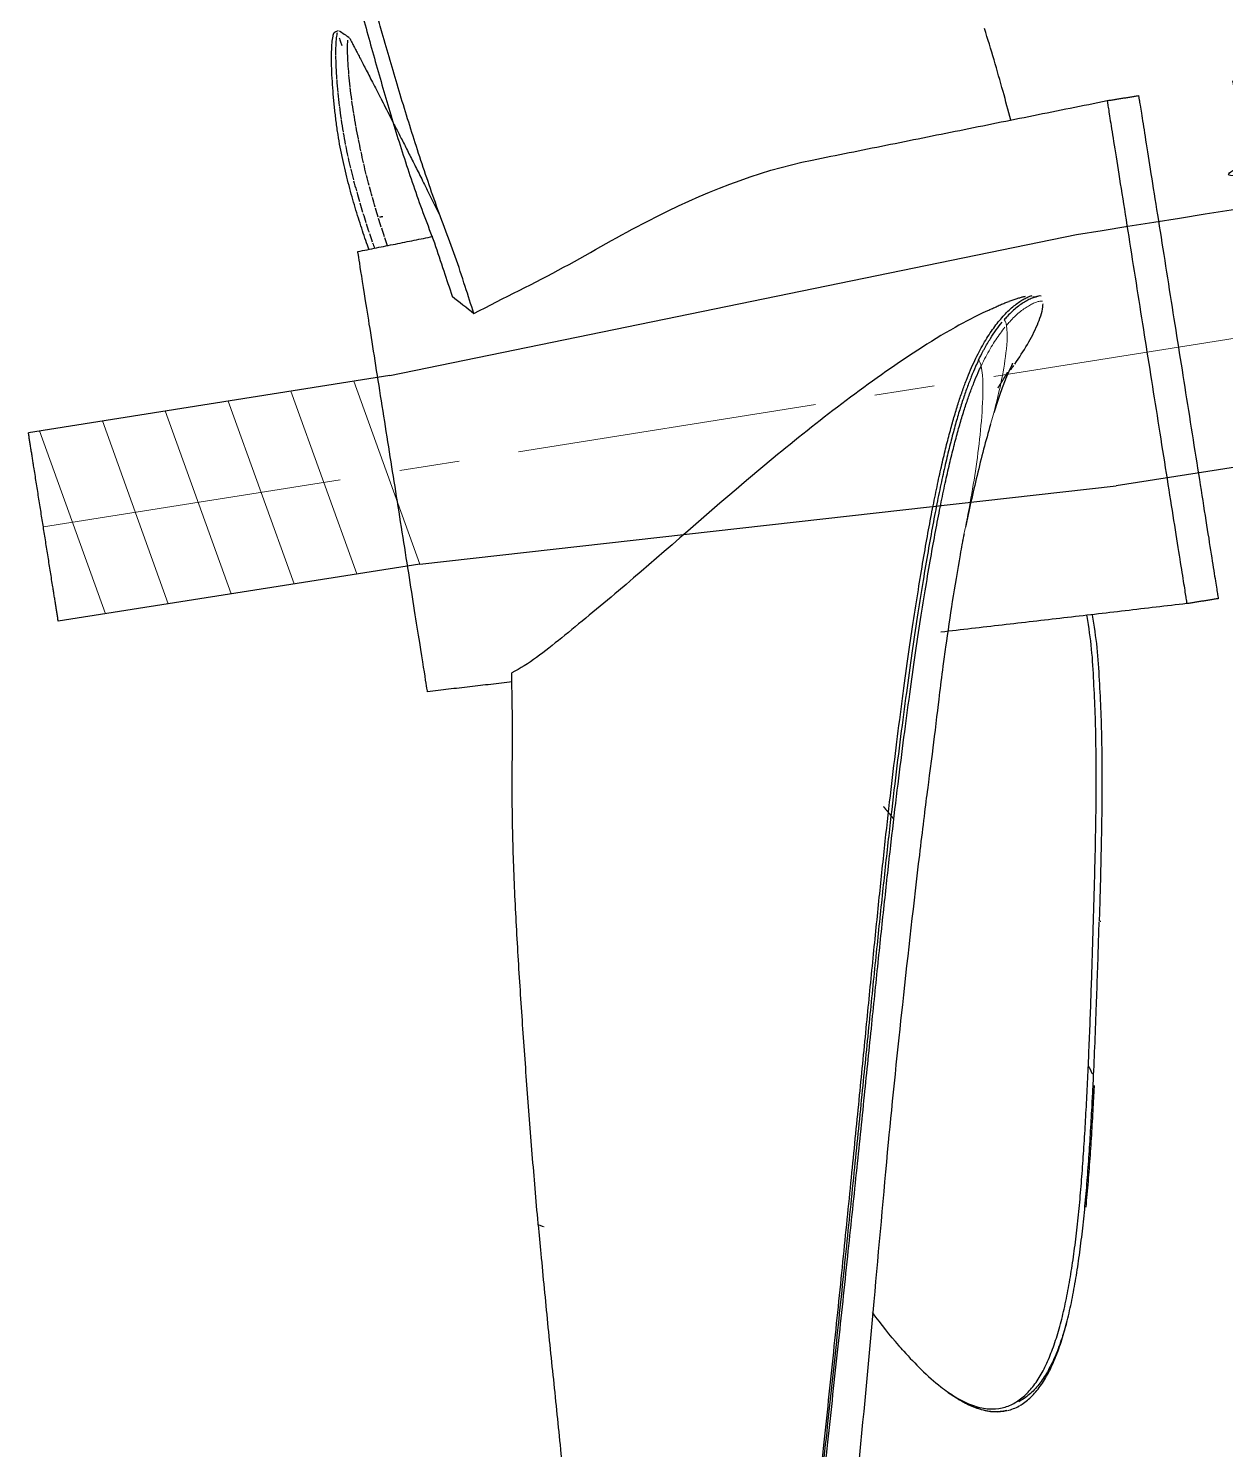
# Model space of a CAD drawing. Header units: inches. Extents: x 5516 to 5996, y -2506 to -2249.
# Drawn here: x 5587.72 to 5592.42, y -2488.8 to -2483.22 of the extents above; entities that cross this region are included whole.
import ezdxf

# ---------------------------------------------------------------- set-up
doc = ezdxf.new("R2010")
doc.units = ezdxf.units.IN
doc.header["$LTSCALE"] = 12
doc.header["$MEASUREMENT"] = 0
doc.linetypes.add('Center', pattern=[0.15748, 0.098425, -0.019685, 0.019685, -0.019685])
for name, color, linetype, lineweight, true_color in [('Make2D$Visible$centerlines', 251, 'Center', 13, 0x696969), ('Make2D$Visible$DARK GRAY LINES', 251, 'Continuous', 13, 0x696969), ('Make2D$Visible$Tangents', 251, 'Continuous', 13, 0x696969)]:
    doc.layers.add(name, color=color, linetype=linetype, lineweight=lineweight, true_color=true_color)
doc.layers.add('Make2D$Visible$Curves', color=18, linetype='Continuous', true_color=0x000000)

msp = doc.modelspace()

# ---------------------------------------------------------------- linework, layer by layer
at = {"layer": 'Make2D$Visible$centerlines'}
msp.add_line((5587.77498, -2485.17774), (5663.82698, -2473.13228), dxfattribs=at)
at = {"layer": 'Make2D$Visible$Curves'}
for p, q in [((5589.13612, -2484.58248), (5591.83271, -2484.02882)), ((5589.13612, -2484.58248), (5587.71632, -2484.80735)), ((5589.25345, -2485.32325), (5591.98914, -2485.01651)), ((5589.25345, -2485.32325), (5587.83364, -2485.54812))]:
    msp.add_line(p, q, dxfattribs=at)
msp.add_lwpolyline([(5646.78657, -2475.32499), (5660.29186, -2473.18596), (5660.21364, -2472.69212), (5663.1767, -2472.22281), (5663.02027, -2471.23512), (5663.51411, -2471.15691), (5664.13985, -2475.10766), (5663.64601, -2475.18588), (5663.48957, -2474.19819), (5660.52651, -2474.66749), (5660.44829, -2474.17365), (5591.98914, -2485.01651)], dxfattribs=at)
for points, degree in [([(5591.83271, -2484.02882), (5643.71314, -2475.81177)], 1), ([(5588.9207, -2483.23353), (5588.92527, -2483.23184), (5588.92984, -2483.23016), (5588.93441, -2483.22848)], 3), ([(5588.92548, -2483.2575), (5588.92454, -2483.26556), (5588.92382, -2483.27538), (5588.92337, -2483.28705)], 3), ([(5588.92934, -2483.23686), (5588.9279, -2483.24153), (5588.92661, -2483.2481), (5588.92557, -2483.25675)], 3), ([(5588.93742, -2483.22904), (5588.95023, -2483.23786), (5588.96305, -2483.24667), (5588.97586, -2483.25548)], 3), ([(5588.97011, -2483.28653), (5588.97035, -2483.27758), (5588.97086, -2483.27066), (5588.97151, -2483.26558)], 3), ([(5588.92333, -2483.28823), (5588.92293, -2483.29907), (5588.92278, -2483.31147), (5588.92292, -2483.32548)], 3), ([(5588.92294, -2483.32712), (5588.92309, -2483.34013), (5588.92349, -2483.35449), (5588.9242, -2483.37018)], 3), ([(5588.97023, -2483.31746), (5588.96992, -2483.30564), (5588.96989, -2483.29561), (5588.97009, -2483.28729)], 3), ([(5588.97198, -2483.35612), (5588.97113, -2483.3421), (5588.97057, -2483.32962), (5588.97026, -2483.31865)], 3), ([(5588.92429, -2483.37228), (5588.92497, -2483.38688), (5588.9259, -2483.40259), (5588.92713, -2483.41932)], 3), ([(5588.97535, -2483.40072), (5588.97397, -2483.38512), (5588.9729, -2483.37078), (5588.97208, -2483.35776)], 3), ([(5588.92732, -2483.42187), (5588.92848, -2483.43748), (5588.9299, -2483.45395), (5588.93158, -2483.4711)], 3), ([(5588.98027, -2483.44948), (5588.9784, -2483.43292), (5588.97683, -2483.41733), (5588.97553, -2483.40282)], 3), ([(5588.98661, -2483.50065), (5588.98433, -2483.48373), (5588.98231, -2483.46746), (5588.98055, -2483.45201)], 3), ([(5588.93187, -2483.47405), (5588.93347, -2483.49014), (5588.93529, -2483.5068), (5588.93734, -2483.52376)], 3), ([(5588.99418, -2483.55252), (5588.99157, -2483.53583), (5588.98917, -2483.51942), (5588.98701, -2483.50356)], 3), ([(5590.79534, -2483.7367), (5591.95376, -2483.50342)], 1), ([(5591.95376, -2483.50342), (5592.07722, -2483.48386)], 1), ([(5588.93774, -2483.527), (5588.93969, -2483.54298), (5588.94184, -2483.55921), (5588.94422, -2483.57563)], 3), ([(5589.00277, -2483.60348), (5588.99984, -2483.58739), (5588.99717, -2483.57144), (5588.99468, -2483.55572)], 3), ([(5588.94473, -2483.57909), (5588.94701, -2483.5946), (5588.94951, -2483.61028), (5588.95222, -2483.62611)], 3), ([(5589.01237, -2483.65291), (5589.00919, -2483.63743), (5589.00618, -2483.62209), (5589.00339, -2483.60688)], 3), ([(5588.95285, -2483.62978), (5588.95543, -2483.64476), (5588.95821, -2483.65989), (5588.9612, -2483.67514)], 3), ([(5589.02252, -2483.7009), (5589.01931, -2483.68594), (5589.01614, -2483.67115), (5589.01311, -2483.65649)], 3), ([(5588.96195, -2483.67899), (5588.96482, -2483.69346), (5588.96786, -2483.70803), (5588.97106, -2483.72272)], 3), ([(5588.97195, -2483.72675), (5588.97502, -2483.74073), (5588.97825, -2483.75481), (5588.98163, -2483.76897)], 3), ([(5589.03266, -2483.74771), (5589.02943, -2483.73326), (5589.02637, -2483.71889), (5589.02333, -2483.70468)], 3), ([(5588.98264, -2483.77316), (5588.98589, -2483.78668), (5588.98929, -2483.80028), (5588.99282, -2483.81393)], 3), ([(5589.04333, -2483.79311), (5589.03993, -2483.77923), (5589.03666, -2483.76541), (5589.03355, -2483.75167)], 3), ([(5588.99395, -2483.81827), (5588.99736, -2483.83135), (5589.00089, -2483.84448), (5589.00453, -2483.85764)], 3), ([(5589.0545, -2483.83717), (5589.051, -2483.8238), (5589.04761, -2483.81048), (5589.04434, -2483.79722)], 3), ([(5589.06607, -2483.87991), (5589.06246, -2483.86706), (5589.05898, -2483.85422), (5589.05561, -2483.84141)], 3), ([(5589.00577, -2483.86211), (5589.00929, -2483.87477), (5589.01291, -2483.88745), (5589.01663, -2483.90013)], 3), ([(5589.07809, -2483.92128), (5589.07441, -2483.90895), (5589.07079, -2483.89661), (5589.06729, -2483.88426)], 3), ([(5589.01798, -2483.9047), (5589.02159, -2483.91694), (5589.02529, -2483.92917), (5589.02905, -2483.94138)], 3), ([(5589.03049, -2483.94602), (5589.03416, -2483.95785), (5589.03789, -2483.96964), (5589.04167, -2483.98137)], 3), ([(5589.09031, -2483.96138), (5589.08662, -2483.94953), (5589.08299, -2483.93763), (5589.07942, -2483.92573)], 3), ([(5589.04319, -2483.98606), (5589.04688, -2483.99747), (5589.05061, -2484.00881), (5589.05435, -2484.02008)], 3), ([(5589.10261, -2484.00021), (5589.09896, -2483.98882), (5589.09531, -2483.97738), (5589.09172, -2483.9659)], 3), ([(5589.10818, -2483.95998), (5589.09597, -2483.9607)], 1), ([(5589.1148, -2484.03778), (5589.11116, -2484.02688), (5589.10762, -2484.01585), (5589.10407, -2484.00477)], 3), ([(5589.01025, -2484.09618), (5589.30517, -2484.03679)], 1), ([(5589.05592, -2484.02479), (5589.05958, -2484.03579), (5589.06326, -2484.0467), (5589.06696, -2484.05749)], 3), ([(5589.06857, -2484.06218), (5589.07098, -2484.06916), (5589.07339, -2484.07609), (5589.07581, -2484.08298)], 3), ([(5589.12724, -2484.07378), (5589.12358, -2484.06341), (5589.1199, -2484.05294), (5589.11632, -2484.04233)], 3), ([(5589.38102, -2484.27193), (5589.40905, -2484.29297), (5589.43759, -2484.31559), (5589.4662, -2484.3398)], 3), ([(5591.67602, -2484.27512), (5591.67114, -2484.27485), (5591.66624, -2484.27484), (5591.66134, -2484.27504)], 3), ([(5591.48327, -2484.32868), (5591.4814, -2484.32952), (5591.47953, -2484.33037), (5591.47766, -2484.33122)], 3), ([(5591.7011, -2484.3126), (5591.70152, -2484.30871), (5591.70177, -2484.3048), (5591.70182, -2484.30086)], 3), ([(5591.57473, -2484.56034), (5591.57886, -2484.55466), (5591.58295, -2484.54894), (5591.587, -2484.54319)], 3), ([(5591.58068, -2484.53873), (5591.5817, -2484.53683), (5591.58244, -2484.53545), (5591.58292, -2484.53455), (5591.58314, -2484.53411), (5591.58314, -2484.53411)], 5), ([(5592.39009, -2485.45924), (5592.26663, -2485.47879)], 1), ([(5592.26663, -2485.47879), (5591.30043, -2485.59083)], 1), ([(5589.61602, -2485.78614), (5589.28401, -2485.82464)], 1), ([(5591.92618, -2486.72474), (5591.92614, -2486.72612), (5591.92611, -2486.7275), (5591.92607, -2486.72889)], 3), ([(5591.56171, -2488.64752), (5591.57777, -2488.64375), (5591.59334, -2488.6377), (5591.60839, -2488.62932)], 3)]:
    msp.add_open_spline(points, degree=degree, dxfattribs=at)
for points, degree, knots in [([(5588.87439, -2482.58503), (5588.87581, -2482.59067), (5588.88577, -2482.63009), (5588.90454, -2482.70346), (5588.93108, -2482.80553), (5588.95818, -2482.90806), (5588.98579, -2483.01111), (5589.01386, -2483.11475), (5589.04243, -2483.21896), (5589.07158, -2483.32359), (5589.1013, -2483.42849), (5589.13181, -2483.53355), (5589.16371, -2483.63883), (5589.1973, -2483.74441), (5589.23297, -2483.84983), (5589.27034, -2483.95664), (5589.31185, -2484.0606), (5589.34649, -2484.16911), (5589.36996, -2484.23871), (5589.38102, -2484.27193)], 3, [0, 0, 0, 0, 0.6052365, 4.2302595, 7.8492114, 11.4643621, 15.0781504, 18.6935749, 22.31343, 25.9410388, 29.5792831, 33.2297103, 36.8917746, 40.564485, 44.2448207, 47.9186477, 51.601247, 55.2495759, 58.5469756, 58.5469756, 58.5469756, 58.5469756]), ([(5599.42009, -2482.70054), (5592.50627, -2483.79558), (5592.44761, -2483.4252)], 1, [25.0397212, 25.0397212, 202.8397212, 212.3647212, 212.3647212]), ([(5589.4662, -2484.3398), (5589.4549, -2484.3042), (5589.43056, -2484.22925), (5589.39416, -2484.11417), (5589.34969, -2484.00211), (5589.30969, -2483.8897), (5589.27151, -2483.77917), (5589.23555, -2483.66946), (5589.20137, -2483.56063), (5589.16867, -2483.45253), (5589.13699, -2483.34507), (5589.10913, -2483.2489), (5589.09194, -2483.18868), (5589.0849, -2483.16391)], 3, [0, 0, 0, 0, 3.3123578, 7.0329769, 10.7165086, 14.3875541, 18.06053, 21.7371801, 25.4183905, 29.1043019, 32.7944608, 36.4879312, 39.0810751, 39.0810751, 39.0810751, 39.0810751]), ([(5591.57508, -2483.57968), (5591.56521, -2483.54222), (5591.54433, -2483.46378), (5591.50984, -2483.34404), (5591.48489, -2483.26171), (5591.47221, -2483.2207)], 3, [8.658512, 8.658512, 8.658512, 8.658512, 12.0449185, 15.7483751, 19.4038307, 19.4038307, 19.4038307, 19.4038307]), ([(5589.05306, -2484.08609), (5589.05131, -2484.08112), (5589.04528, -2484.06379), (5589.03505, -2484.03331), (5589.022, -2483.9944), (5589.00919, -2483.95408), (5588.9966, -2483.91248), (5588.98446, -2483.86957), (5588.97254, -2483.82553), (5588.96122, -2483.7802), (5588.95063, -2483.73354), (5588.9406, -2483.68562), (5588.93221, -2483.63589), (5588.9249, -2483.58469), (5588.91872, -2483.53202), (5588.9136, -2483.47823), (5588.90981, -2483.42542), (5588.90753, -2483.37535), (5588.90688, -2483.32987), (5588.90793, -2483.29082), (5588.91069, -2483.26001), (5588.91506, -2483.23995), (5588.91867, -2483.23427), (5588.9207, -2483.23353)], 3, [89.1962669, 89.1962669, 89.1962669, 89.1962669, 90.8215286, 94.8342409, 98.9183253, 103.0900632, 107.3674346, 111.7703749, 116.320748, 121.0421539, 125.9598104, 131.1002917, 136.4912489, 142.1597479, 148.1316476, 154.4464551, 161.1699405, 168.3724602, 176.1252239, 184.499567, 193.5662941, 203.3944968, 213.3108537, 213.3108537, 213.3108537, 213.3108537]), ([(5588.93651, -2483.25624), (5588.93841, -2483.26103), (5588.94178, -2483.27024), (5588.94548, -2483.28146), (5588.94701, -2483.28625)], 3, [232.9433548, 232.9433548, 232.9433548, 232.9433548, 238.4206007, 242.0344022, 242.0344022, 242.0344022, 242.0344022]), ([(5588.97811, -2483.25843), (5588.98008, -2483.2622), (5588.98207, -2483.26599), (5588.98406, -2483.2698), (5588.98637, -2483.27423), (5588.98866, -2483.2786), (5588.99091, -2483.28291), (5588.99355, -2483.28797), (5588.99615, -2483.29297), (5588.99873, -2483.29791), (5589.00171, -2483.30362), (5589.00466, -2483.30927), (5589.00757, -2483.31485), (5589.0109, -2483.32123), (5589.01418, -2483.32754), (5589.01743, -2483.33378), (5589.0211, -2483.34082), (5589.02474, -2483.34781), (5589.02835, -2483.35477), (5589.0324, -2483.36255), (5589.03641, -2483.37026), (5589.04037, -2483.3779), (5589.0448, -2483.38643), (5589.04918, -2483.39489), (5589.05352, -2483.40327), (5589.05834, -2483.41258), (5589.06311, -2483.42182), (5589.06783, -2483.43097), (5589.07307, -2483.4411), (5589.07825, -2483.45115), (5589.08337, -2483.4611), (5589.08882, -2483.47167), (5589.09426, -2483.48226), (5589.09971, -2483.49287)], 3, [0.01898173, 0.01898173, 0.01898173, 0.01898173, 0.03196396, 0.03196396, 0.03196396, 0.04704446, 0.04704446, 0.04704446, 0.06429629, 0.06429629, 0.06429629, 0.08374775, 0.08374775, 0.08374775, 0.10550777, 0.10550777, 0.10550777, 0.12970039, 0.12970039, 0.12970039, 0.15640686, 0.15640686, 0.15640686, 0.18572318, 0.18572318, 0.18572318, 0.21777175, 0.21777175, 0.21777175, 0.25268834, 0.25268834, 0.25268834, 0.2895554, 0.2895554, 0.2895554, 0.2895554]), ([(5589.10019, -2483.49379), (5589.10627, -2483.50564), (5589.11231, -2483.51741), (5589.1183, -2483.52911), (5589.12484, -2483.54187), (5589.13133, -2483.55455), (5589.13776, -2483.56713), (5589.14479, -2483.58088), (5589.15175, -2483.59452), (5589.15864, -2483.60804), (5589.16616, -2483.6228), (5589.17362, -2483.63745), (5589.181, -2483.652), (5589.18903, -2483.6678), (5589.19698, -2483.6835), (5589.20487, -2483.69908), (5589.21342, -2483.716), (5589.22191, -2483.73281), (5589.23029, -2483.74946), (5589.23493, -2483.75866), (5589.23949, -2483.76773), (5589.24398, -2483.77667), (5589.24852, -2483.78572), (5589.25299, -2483.79463), (5589.2575, -2483.80362), (5589.26739, -2483.82338), (5589.27715, -2483.84293), (5589.28688, -2483.86246), (5589.29752, -2483.88383), (5589.30803, -2483.90499), (5589.31841, -2483.92593), (5589.32367, -2483.93654), (5589.32877, -2483.94682), (5589.33383, -2483.95704)], 3, [0.29062179, 0.29062179, 0.29062179, 0.29062179, 0.33161326, 0.33161326, 0.33161326, 0.37571403, 0.37571403, 0.37571403, 0.42324734, 0.42324734, 0.42324734, 0.47440793, 0.47440793, 0.47440793, 0.52928231, 0.52928231, 0.52928231, 0.58808602, 0.58808602, 0.58808602, 0.61993549, 0.61993549, 0.61993549, 0.65167344, 0.65167344, 0.65167344, 0.72165102, 0.72165102, 0.72165102, 0.79778024, 0.79778024, 0.79778024, 0.8352389, 0.8352389, 0.8352389, 0.8352389]), ([(5589.4662, -2484.3398), (5589.58397, -2484.27684), (5589.70575, -2484.22029), (5589.93192, -2484.09576), (5590.04056, -2484.03217), (5590.36558, -2483.86483), (5590.57698, -2483.78067), (5590.79534, -2483.7367)], 3, [-41.6431049, -41.6431049, -41.6431049, -41.6431049, -31.2323287, -31.2323287, -20.8215525, -20.8215525, 0, 0, 0, 0]), ([(5589.28401, -2485.82464), (5589.28401, -2485.82464), (5589.28107, -2485.80607), (5589.26773, -2485.72184), (5589.25728, -2485.65589), (5589.23056, -2485.48714), (5589.21437, -2485.38491), (5589.18067, -2485.17214), (5589.16326, -2485.06226), (5589.131, -2484.85856), (5589.1136, -2484.74868), (5589.0799, -2484.53591), (5589.06371, -2484.43368), (5589.03698, -2484.26493), (5589.02653, -2484.19898), (5589.01319, -2484.11475), (5589.01025, -2484.09618), (5589.01025, -2484.09618)], 3, [0, 0, 0, 0, 8.7835725, 8.7835725, 17.567145, 17.567145, 26.3507175, 26.3507175, 35.13429, 35.13429, 43.9178625, 43.9178625, 52.7014351, 52.7014351, 61.4850076, 61.4850076, 70.2685801, 70.2685801, 70.2685801, 70.2685801]), ([(5590.45676, -2491.91107), (5590.47618, -2491.78909), (5590.51785, -2491.51302), (5590.58262, -2491.04057), (5590.64277, -2490.54612), (5590.69883, -2490.0692), (5590.75045, -2489.61595), (5590.79777, -2489.18736), (5590.84123, -2488.78369), (5590.88102, -2488.40461), (5590.91741, -2488.05032), (5590.95058, -2487.72097), (5590.98081, -2487.41603), (5591.0085, -2487.13449), (5591.03414, -2486.87486), (5591.05829, -2486.6354), (5591.08165, -2486.41439), (5591.10468, -2486.21063), (5591.12726, -2486.02342), (5591.1495, -2485.85208), (5591.17101, -2485.6957), (5591.19181, -2485.55339), (5591.21188, -2485.42419), (5591.23118, -2485.30714), (5591.24981, -2485.20127), (5591.26783, -2485.10559), (5591.28538, -2485.01916), (5591.30239, -2484.94095), (5591.31915, -2484.87), (5591.33565, -2484.80557), (5591.35206, -2484.74706), (5591.36817, -2484.69381), (5591.3843, -2484.64531), (5591.40054, -2484.60103), (5591.41696, -2484.56051), (5591.43373, -2484.52333), (5591.45077, -2484.48921), (5591.46805, -2484.45784), (5591.48559, -2484.42897), (5591.50342, -2484.40239), (5591.5216, -2484.37787), (5591.54014, -2484.35536), (5591.55894, -2484.33508), (5591.57793, -2484.31728), (5591.59682, -2484.30211), (5591.61506, -2484.28952), (5591.63214, -2484.27956), (5591.64702, -2484.27238), (5591.65541, -2484.26972), (5591.65923, -2484.2686)], 3, [-299.4919837, -299.4919837, -299.4919837, -299.4919837, -283.8733081, -266.3043225, -250.551511, -236.38835, -223.5988403, -211.9689194, -201.2903099, -191.4419221, -182.3565739, -173.9650316, -166.1963453, -158.9790332, -152.2417392, -145.9139623, -139.9297977, -134.2496567, -128.8476276, -123.6965889, -118.7688325, -114.0377298, -109.4780112, -105.0660283, -100.7798721, -96.5995662, -92.507094, -88.4861404, -84.5223815, -80.6054372, -76.7270263, -72.8800105, -69.0580769, -65.2558302, -61.4686573, -57.6927495, -53.9255248, -50.1646094, -46.4076443, -42.6520951, -38.8948454, -35.1329914, -31.3630794, -27.5821149, -23.7884894, -19.9827704, -16.1659877, -12.3412805, -9.04887, -9.04887, -9.04887, -9.04887]), ([(5591.69439, -2484.27085), (5591.69202, -2484.26976), (5591.68364, -2484.27129), (5591.67074, -2484.27421), (5591.65514, -2484.28035), (5591.63798, -2484.28893), (5591.61954, -2484.30014), (5591.60037, -2484.31397), (5591.58106, -2484.33046), (5591.56385, -2484.3476), (5591.55313, -2484.3595), (5591.54874, -2484.36459)], 3, [4.6439456, 4.6439456, 4.6439456, 4.6439456, 8.3682137, 12.0798574, 15.793453, 19.5107633, 23.2326844, 26.9593584, 30.690327, 34.4246436, 37.046466, 37.046466, 37.046466, 37.046466]), ([(5591.56909, -2484.29131), (5591.57516, -2484.28903), (5591.57903, -2484.28764), (5591.58491, -2484.28558), (5591.58996, -2484.28382), (5591.59433, -2484.28233), (5591.59977, -2484.28057), (5591.60435, -2484.27909), (5591.60899, -2484.27766), (5591.61386, -2484.27627), (5591.61781, -2484.27514), (5591.62297, -2484.27377), (5591.62706, -2484.27276), (5591.62919, -2484.27224), (5591.63134, -2484.27173), (5591.63352, -2484.27124)], 3, [0.31174461, 0.31174461, 0.31174461, 0.31174461, 0.332161788, 0.332161788, 0.332161788, 0.351016704, 0.351016704, 0.351016704, 0.367459086, 0.367459086, 0.367459086, 0.382237708, 0.382237708, 0.382237708, 0.389284679, 0.389284679, 0.389284679, 0.389284679]), ([(5591.47766, -2484.33122), (5591.43626, -2484.35008), (5591.39615, -2484.37141), (5591.25683, -2484.45034), (5591.16109, -2484.51385), (5590.87971, -2484.71219), (5590.70063, -2484.85685), (5590.35627, -2485.14844), (5590.1908, -2485.29589), (5589.95632, -2485.49444), (5589.87994, -2485.55696), (5589.7422, -2485.66856), (5589.68181, -2485.71669), (5589.61513, -2485.75005)], 3, [5.2891143, 5.2891143, 5.2891143, 5.2891143, 8.7643322, 8.7643322, 17.5286644, 17.5286644, 35.0573288, 35.0573288, 52.5859932, 52.5859932, 61.3503254, 61.3503254, 70.1146576, 70.1146576, 70.1146576, 70.1146576]), ([(5591.4836, -2484.32846), (5591.48548, -2484.3276), (5591.49072, -2484.32514), (5591.49894, -2484.32133), (5591.50397, -2484.319), (5591.51022, -2484.31613), (5591.51718, -2484.31299), (5591.5226, -2484.31054), (5591.5284, -2484.30795), (5591.53502, -2484.30509), (5591.54044, -2484.30275), (5591.5463, -2484.30028), (5591.55237, -2484.29782), (5591.55765, -2484.29569), (5591.56268, -2484.29372), (5591.56824, -2484.29163)], 3, [0.13535827, 0.13535827, 0.13535827, 0.13535827, 0.19740446, 0.19740446, 0.19740446, 0.23606836, 0.23606836, 0.23606836, 0.26558841, 0.26558841, 0.26558841, 0.2900749, 0.2900749, 0.2900749, 0.3106665, 0.3106665, 0.3106665, 0.3106665]), ([(5591.59087, -2484.53769), (5591.60833, -2484.51268), (5591.62502, -2484.48705), (5591.65496, -2484.43549), (5591.66841, -2484.40999), (5591.68912, -2484.36065), (5591.69847, -2484.33706), (5591.7011, -2484.3126)], 3, [63.4632417, 63.4632417, 63.4632417, 63.4632417, 65.7794983, 65.7794983, 67.9721483, 67.9721483, 69.8639985, 69.8639985, 69.8639985, 69.8639985]), ([(5591.44842, -2484.52279), (5591.45414, -2484.51084), (5591.45991, -2484.4994), (5591.46574, -2484.48843), (5591.46768, -2484.48478), (5591.46963, -2484.48118), (5591.47158, -2484.47763), (5591.47938, -2484.46343), (5591.48727, -2484.45006), (5591.49525, -2484.43741), (5591.50275, -2484.42553), (5591.51034, -2484.41429), (5591.51801, -2484.40364), (5591.52568, -2484.39298), (5591.53345, -2484.3829), (5591.54133, -2484.37336)], 3, [-21.0915092, -21.0915092, -21.0915092, -21.0915092, -17.2994475, -17.2994475, -17.2994475, -16.0356333, -16.0356333, -16.0356333, -10.9828826, -10.9828826, -10.9828826, -6.2334509, -6.2334509, -6.2334509, -1.4840795, -1.4840795, -1.4840795, -1.4840795]), ([(5591.44842, -2484.52279), (5591.44451, -2484.53094), (5591.43494, -2484.55164), (5591.41991, -2484.58712), (5591.40331, -2484.63055), (5591.38681, -2484.67825), (5591.3703, -2484.73072), (5591.35369, -2484.78854), (5591.3369, -2484.8523), (5591.31986, -2484.92261), (5591.30251, -2485.00021), (5591.28474, -2485.08611), (5591.26645, -2485.18129), (5591.24753, -2485.28672), (5591.22791, -2485.40339), (5591.20755, -2485.53226), (5591.18642, -2485.67432), (5591.16455, -2485.83052), (5591.14197, -2486.00177), (5591.11878, -2486.18894), (5591.09506, -2486.39275), (5591.07099, -2486.61393), (5591.04612, -2486.85366), (5591.01974, -2487.11371), (5590.99128, -2487.39584), (5590.96025, -2487.70152), (5590.92626, -2488.03183), (5590.88901, -2488.38727), (5590.84832, -2488.76771), (5590.80395, -2489.17294), (5590.75572, -2489.60332), (5590.70317, -2490.05858), (5590.64612, -2490.53774), (5590.58494, -2491.03459), (5590.50845, -2491.58592), (5590.45675, -2491.91631), (5590.42723, -2492.08953)], 3, [0, 0, 0, 0, 2.5893005, 6.3840075, 10.1945809, 14.0255009, 17.8820543, 21.7703974, 25.6976711, 29.6721281, 33.7041368, 37.8080216, 42.0001141, 46.2984649, 50.7231026, 55.2959695, 60.0407894, 64.9828839, 70.148958, 75.5668249, 81.2636704, 87.2654651, 93.6119185, 100.3691374, 107.6078379, 115.3995728, 123.8160118, 132.9283151, 142.8059218, 153.5162134, 165.1806388, 178.0080934, 192.2132748, 208.0128228, 225.6339334, 249.2199085, 249.2199085, 249.2199085, 249.2199085]), ([(5590.42902, -2492.0899), (5590.45874, -2491.91755), (5590.51089, -2491.58882), (5590.58837, -2491.04008), (5590.65036, -2490.54569), (5590.70815, -2490.06888), (5590.76138, -2489.61579), (5590.81023, -2489.18739), (5590.85515, -2488.78395), (5590.89631, -2488.40512), (5590.93402, -2488.0511), (5590.96845, -2487.72204), (5590.99987, -2487.41742), (5591.0287, -2487.13619), (5591.05541, -2486.87689), (5591.08059, -2486.63778), (5591.10494, -2486.41712), (5591.12892, -2486.21373), (5591.15234, -2486.02689), (5591.17502, -2485.85587), (5591.19698, -2485.69983), (5591.21817, -2485.55785), (5591.23856, -2485.42899), (5591.25823, -2485.3123), (5591.27717, -2485.20678), (5591.29546, -2485.11148), (5591.31323, -2485.02542), (5591.33049, -2484.94762), (5591.34744, -2484.87708), (5591.36414, -2484.81308), (5591.38058, -2484.755), (5591.39711, -2484.7023), (5591.4136, -2484.65437), (5591.43017, -2484.61071), (5591.44513, -2484.575), (5591.45467, -2484.55419), (5591.45857, -2484.54598)], 3, [0, 0, 0, 0, 23.5044907, 41.0647244, 56.8096885, 70.9657941, 83.7489327, 95.3730601, 106.04635, 115.8898318, 124.9706541, 133.3580162, 141.1228324, 148.3365248, 155.0703989, 161.3949269, 167.3759867, 173.0531508, 178.4523002, 183.6005267, 188.5255474, 193.2539749, 197.8110436, 202.2203951, 206.5038961, 210.6815058, 214.7712126, 218.7892917, 222.7500178, 226.6637236, 230.5386334, 234.3818632, 238.1995482, 241.996957, 245.7785541, 248.3586803, 248.3586803, 248.3586803, 248.3586803]), ([(5591.58076, -2484.53877), (5591.57765, -2484.545), (5591.57482, -2484.5508), (5591.57224, -2484.55621), (5591.56989, -2484.56128), (5591.56773, -2484.56604), (5591.5656, -2484.57075), (5591.56325, -2484.57607), (5591.56073, -2484.58194), (5591.55806, -2484.58831), (5591.55528, -2484.59512), (5591.55247, -2484.60203), (5591.54966, -2484.60911), (5591.54685, -2484.61637), (5591.54406, -2484.62379), (5591.54127, -2484.63138), (5591.54065, -2484.63307), (5591.53999, -2484.63489), (5591.53928, -2484.63684), (5591.53853, -2484.63893), (5591.53774, -2484.64116), (5591.53557, -2484.64721), (5591.53336, -2484.65351), (5591.53111, -2484.66006), (5591.52882, -2484.66684), (5591.5265, -2484.67386), (5591.52339, -2484.68325), (5591.52011, -2484.69337), (5591.51668, -2484.70421), (5591.5131, -2484.71574), (5591.50938, -2484.72794)], 5, [0.78144136, 0.78144136, 0.78144136, 0.78144136, 0.78144136, 0.78144136, 0.92751046, 0.92751046, 0.92751046, 0.92751046, 0.92751046, 1.07351494, 1.07351494, 1.07351494, 1.07351494, 1.07351494, 1.22069884, 1.22069884, 1.22069884, 1.22069884, 1.22069884, 1.25762543, 1.25762543, 1.25762543, 1.25762543, 1.25762543, 1.36897747, 1.36897747, 1.36897747, 1.36897747, 1.36897747, 1.51862261, 1.51862261, 1.51862261, 1.51862261, 1.51862261, 1.51862261]), ([(5591.5252, -2484.63115), (5591.52712, -2484.62819), (5591.52956, -2484.62441), (5591.53239, -2484.61999), (5591.53548, -2484.61512), (5591.53871, -2484.60997), (5591.54122, -2484.60597), (5591.54398, -2484.60153), (5591.54686, -2484.59688), (5591.5497, -2484.59224), (5591.55237, -2484.58783), (5591.55446, -2484.58439), (5591.55657, -2484.58088), (5591.55868, -2484.57734), (5591.56079, -2484.57379), (5591.56287, -2484.57024)], 5, [0.50807197, 0.50807197, 0.50807197, 0.50807197, 0.50807197, 0.50807197, 0.55671853, 0.55671853, 0.55671853, 0.55671853, 0.55671853, 0.59589947, 0.59589947, 0.59589947, 0.59589947, 0.59589947, 0.62541341, 0.62541341, 0.62541341, 0.62541341, 0.62541341, 0.62541341]), ([(5591.49521, -2484.77532), (5591.47716, -2484.83791), (5591.45968, -2484.90493), (5591.44263, -2484.97617), (5591.42632, -2485.04436), (5591.41077, -2485.11341), (5591.39711, -2485.17825)], 3, [0.00014144, 0.00014144, 0.00014144, 0.00014144, 0.43778379, 0.43778379, 0.43778379, 0.81813372, 0.81813372, 0.81813372, 0.81813372]), ([(5591.39165, -2485.20447), (5591.38886, -2485.21805), (5591.38704, -2485.22715), (5591.38642, -2485.23036), (5591.38559, -2485.23469), (5591.38182, -2485.25485), (5591.37617, -2485.28678), (5591.36505, -2485.34959), (5591.35481, -2485.41067), (5591.3455, -2485.46976), (5591.33641, -2485.5274), (5591.3273, -2485.58893), (5591.31897, -2485.649), (5591.31538, -2485.67485), (5591.31196, -2485.69991), (5591.30872, -2485.72413), (5591.30313, -2485.76595), (5591.29826, -2485.80387), (5591.2939, -2485.8398), (5591.28961, -2485.87503), (5591.27896, -2485.96518), (5591.27172, -2486.02323), (5591.26537, -2486.07415), (5591.25121, -2486.18235), (5591.24669, -2486.21726), (5591.2384, -2486.2813), (5591.22753, -2486.37112), (5591.21615, -2486.46611), (5591.19405, -2486.65049), (5591.17159, -2486.84883), (5591.14935, -2487.05374), (5591.13193, -2487.21431), (5591.10827, -2487.43966), (5591.09376, -2487.59495), (5591.07471, -2487.79888), (5591.05606, -2488.0101), (5591.03728, -2488.21872), (5591.01641, -2488.4507), (5590.99508, -2488.68116), (5590.97264, -2488.90574), (5590.97034, -2488.92869), (5590.96768, -2488.9552), (5590.96462, -2488.98522), (5590.94445, -2489.18321), (5590.92324, -2489.37748), (5590.90073, -2489.56761), (5590.85701, -2489.93703), (5590.80869, -2490.29016), (5590.75319, -2490.62801), (5590.73274, -2490.75255), (5590.71168, -2490.87367), (5590.68953, -2490.99487), (5590.66521, -2491.12787), (5590.64177, -2491.24944), (5590.61555, -2491.38066), (5590.59505, -2491.48327), (5590.57527, -2491.58019), (5590.55528, -2491.6749), (5590.54477, -2491.72472), (5590.53434, -2491.7731), (5590.52375, -2491.82099), (5590.51538, -2491.85888), (5590.50646, -2491.89846), (5590.49764, -2491.93684), (5590.49622, -2491.94302), (5590.49489, -2491.94879), (5590.49365, -2491.95415), (5590.48494, -2491.99184), (5590.47589, -2492.03034), (5590.4664, -2492.0693), (5590.45964, -2492.0971), (5590.45138, -2492.13015), (5590.44433, -2492.15649), (5590.44299, -2492.16149), (5590.44163, -2492.16647), (5590.44029, -2492.17132), (5590.43795, -2492.17977), (5590.43556, -2492.18811), (5590.43323, -2492.19585), (5590.4307, -2492.20424), (5590.42811, -2492.21245), (5590.42562, -2492.21958), (5590.4229, -2492.22737), (5590.42275, -2492.22756), (5590.4197, -2492.23551)], 3, [0.0622755, 0.0622755, 0.0622755, 0.0622755, 0.1560656, 0.1560656, 0.1560656, 0.3112517, 0.3112517, 0.3112517, 0.6314322, 0.6314322, 0.6314322, 0.9434831, 0.9434831, 0.9434831, 1.0567588, 1.0567588, 1.0567588, 1.2531794, 1.2531794, 1.2531794, 1.4736335, 1.4736335, 1.4736335, 1.6989987, 1.6989987, 1.6989987, 2.0199995, 2.0199995, 2.0199995, 2.6755268, 2.6755268, 2.6755268, 3.2566819, 3.2566819, 3.2566819, 3.8890017, 3.8890017, 3.8890017, 4.5904356, 4.5904356, 4.5904356, 4.6733483, 4.6733483, 4.6733483, 5.2946079, 5.2946079, 5.2946079, 6.4940715, 6.4940715, 6.4940715, 6.9314635, 6.9314635, 6.9314635, 7.4023186, 7.4023186, 7.4023186, 7.7738703, 7.7738703, 7.7738703, 7.9722062, 7.9722062, 7.9722062, 8.1302602, 8.1302602, 8.1302602, 8.1536429, 8.1536429, 8.1536429, 8.3084582, 8.3084582, 8.3084582, 8.4280852, 8.4280852, 8.4280852, 8.4491622, 8.4491622, 8.4491622, 8.4859768, 8.4859768, 8.4859768, 8.5272383, 8.5272383, 8.5272383, 8.5880042, 8.5880042, 8.5880042, 8.5880042]), ([(5591.32884, -2488.57544), (5591.34266, -2488.58507), (5591.37798, -2488.60737), (5591.43195, -2488.63172), (5591.48914, -2488.64333), (5591.54084, -2488.63961), (5591.58748, -2488.622), (5591.62906, -2488.59206), (5591.66596, -2488.55108), (5591.69848, -2488.50029), (5591.72694, -2488.4408), (5591.75174, -2488.37362), (5591.77323, -2488.29967), (5591.79185, -2488.21976), (5591.80781, -2488.13473), (5591.82166, -2488.04527), (5591.83361, -2487.9519), (5591.84396, -2487.85503), (5591.85271, -2487.75514), (5591.8603, -2487.65252), (5591.86693, -2487.54748), (5591.87281, -2487.44028), (5591.8782, -2487.33115), (5591.8831, -2487.22025), (5591.88755, -2487.10776), (5591.89164, -2486.99381), (5591.89544, -2486.8785), (5591.89905, -2486.76194), (5591.90252, -2486.64413), (5591.90568, -2486.52503), (5591.90843, -2486.40459), (5591.91046, -2486.28285), (5591.91124, -2486.15994), (5591.91027, -2486.03588), (5591.90731, -2485.91118), (5591.90126, -2485.78443), (5591.89492, -2485.65835), (5591.8817, -2485.57027), (5591.87438, -2485.52578), (5591.87413, -2485.52431)], 3, [-149.6809095, -149.6809095, -149.6809095, -149.6809095, -145.9139623, -139.9297977, -134.2496567, -128.8476276, -123.6965889, -118.7688325, -114.0377298, -109.4780112, -105.0660283, -100.7798721, -96.5995662, -92.507094, -88.4861404, -84.5223815, -80.6054372, -76.7270263, -72.8800105, -69.0580769, -65.2558302, -61.4686573, -57.6927495, -53.9255248, -50.1646094, -46.4076443, -42.6520951, -38.8948454, -35.1329914, -31.3630794, -27.5821149, -23.7884894, -19.9827704, -16.1659877, -12.3412805, -8.5233374, -4.6962777, -0.904833, -0.7745966, -0.7745966, -0.7745966, -0.7745966]), ([(5591.89418, -2485.52168), (5591.89427, -2485.52225), (5591.90169, -2485.56549), (5591.91522, -2485.65144), (5591.92245, -2485.77907), (5591.92913, -2485.90566), (5591.93243, -2486.03106), (5591.93362, -2486.15554), (5591.93295, -2486.27895), (5591.93096, -2486.40121), (5591.92819, -2486.52214), (5591.92532, -2486.62983), (5591.92336, -2486.69702), (5591.92253, -2486.72463)], 3, [0.8322321, 0.8322321, 0.8322321, 0.8322321, 0.8821801, 4.6439456, 8.3682137, 12.0798574, 15.793453, 19.5107633, 23.2326844, 26.9593584, 30.690327, 34.4246436, 37.046466, 37.046466, 37.046466, 37.046466]), ([(5589.71904, -2487.91797), (5589.71837, -2487.91041), (5589.71372, -2487.85751), (5589.70531, -2487.75927), (5589.69414, -2487.62328), (5589.68349, -2487.48747), (5589.6733, -2487.35186), (5589.66352, -2487.21653), (5589.65419, -2487.08142), (5589.64539, -2486.9465), (5589.63715, -2486.81171), (5589.62968, -2486.67699), (5589.62358, -2486.5423), (5589.61911, -2486.40758), (5589.61679, -2486.27315), (5589.61583, -2486.13794), (5589.61955, -2486.00334), (5589.61655, -2485.87418), (5589.61566, -2485.78999), (5589.61513, -2485.75005)], 3, [0, 0, 0, 0, 0.6052365, 4.2302595, 7.8492114, 11.4643621, 15.0781504, 18.6935749, 22.31343, 25.9410388, 29.5792831, 33.2297103, 36.8917746, 40.564485, 44.2448207, 47.9186477, 51.601247, 55.2495759, 58.5469756, 58.5469756, 58.5469756, 58.5469756]), ([(5591.11589, -2486.32482), (5591.1147, -2486.32337), (5591.1066, -2486.31348), (5591.09846, -2486.30356), (5591.09029, -2486.2936), (5591.08209, -2486.28359), (5591.07506, -2486.27504)], 5, [-67.3482647, -67.3482647, -67.3482647, -67.3482647, -67.3482647, -67.3482647, -67.1525794, -66.0202468, -66.0202468, -66.0202468, -66.0202468, -66.0202468, -66.0202468]), ([(5591.89878, -2487.36627), (5591.90111, -2487.31826), (5591.90329, -2487.26964), (5591.90535, -2487.2205), (5591.9074, -2487.17139), (5591.90933, -2487.12176), (5591.91117, -2487.07167), (5591.9143, -2486.98618), (5591.91715, -2486.89935), (5591.91988, -2486.81148), (5591.92056, -2486.78951), (5591.92124, -2486.76748), (5591.92191, -2486.74537), (5591.92207, -2486.73985), (5591.92224, -2486.73432), (5591.92241, -2486.72878)], 3, [-21.0918614, -21.0918614, -21.0918614, -21.0918614, -16.1466082, -16.1466082, -16.1466082, -11.2043746, -11.2043746, -11.2043746, -2.7676561, -2.7676561, -2.7676561, -0.6589593, -0.6589593, -0.6589593, -0.1317919, -0.1317919, -0.1317919, -0.1317919]), ([(5591.89571, -2487.32507), (5591.89498, -2487.32325), (5591.8934, -2487.31952), (5591.89075, -2487.31362), (5591.88759, -2487.3072), (5591.88396, -2487.3003), (5591.88132, -2487.29546), (5591.87992, -2487.29293), (5591.87987, -2487.29282)], 5, [-112.351431, -112.351431, -112.351431, -112.351431, -112.351431, -112.351431, -111.0600352, -109.7686395, -108.4772437, -108.422187, -108.422187, -108.422187, -108.422187, -108.422187, -108.422187]), ([(5591.61037, -2488.6282), (5591.62406, -2488.62036), (5591.65062, -2488.60073), (5591.68707, -2488.55983), (5591.71971, -2488.50846), (5591.74829, -2488.44839), (5591.77317, -2488.38063), (5591.79474, -2488.3061), (5591.81337, -2488.22565), (5591.82945, -2488.14002), (5591.84337, -2488.05), (5591.85538, -2487.95606), (5591.86572, -2487.85866), (5591.87463, -2487.75818), (5591.88234, -2487.65498), (5591.88908, -2487.54935), (5591.89445, -2487.45287), (5591.89756, -2487.39137), (5591.89878, -2487.36627)], 3, [-64.7554959, -64.7554959, -64.7554959, -64.7554959, -60.0407894, -55.2959695, -50.7231026, -46.2984649, -42.0001141, -37.8080216, -33.7041368, -29.6721281, -25.6976711, -21.7703974, -17.8820543, -14.0255009, -10.1945809, -6.3840075, -2.5893005, 0, 0, 0, 0]), ([(5591.90253, -2487.37054), (5591.90152, -2487.39084), (5591.90049, -2487.41103), (5591.89942, -2487.43109), (5591.8975, -2487.46737), (5591.89549, -2487.50329), (5591.89335, -2487.5388), (5591.8912, -2487.57445), (5591.88892, -2487.6097), (5591.88649, -2487.6445), (5591.88404, -2487.67946), (5591.88143, -2487.71396), (5591.87863, -2487.74794), (5591.87581, -2487.78208), (5591.8728, -2487.81569), (5591.86958, -2487.84861)], 3, [0.1171145, 0.1171145, 0.1171145, 0.1171145, 0.19949219, 0.19949219, 0.19949219, 0.34842, 0.34842, 0.34842, 0.49790326, 0.49790326, 0.49790326, 0.64811017, 0.64811017, 0.64811017, 0.79901906, 0.79901906, 0.79901906, 0.79901906]), ([(5589.71904, -2487.91797), (5589.72239, -2487.95584), (5589.72991, -2488.0392), (5589.74219, -2488.168), (5589.75556, -2488.30444), (5589.7694, -2488.44102), (5589.78372, -2488.57777), (5589.79756, -2488.71477), (5589.81204, -2488.85204), (5589.82676, -2488.98969), (5589.84194, -2489.1278), (5589.85698, -2489.2663), (5589.87255, -2489.40513), (5589.88858, -2489.54425), (5589.90531, -2489.68362), (5589.92248, -2489.82321), (5589.94048, -2489.96299), (5589.95944, -2490.10293), (5589.97919, -2490.24302), (5590.00087, -2490.38317), (5590.02388, -2490.52339), (5590.04829, -2490.66382), (5590.07397, -2490.8045), (5590.10072, -2490.94453), (5590.12837, -2491.08347), (5590.15668, -2491.22085), (5590.18537, -2491.35624), (5590.21407, -2491.48922), (5590.2424, -2491.61925), (5590.26981, -2491.7463), (5590.29633, -2491.86915), (5590.32254, -2491.98392), (5590.34825, -2492.08858), (5590.3729, -2492.17515), (5590.38408, -2492.24171), (5590.38958, -2492.25105), (5590.39123, -2492.25087)], 3, [60.7189407, 60.7189407, 60.7189407, 60.7189407, 63.85942, 67.6388308, 71.4332845, 75.2473847, 79.0865157, 82.9569776, 86.8658938, 90.8215286, 94.8342409, 98.9183253, 103.0900632, 107.3674346, 111.7703749, 116.320748, 121.0421539, 125.9598104, 131.1002917, 136.4912489, 142.1597479, 148.1316476, 154.4464551, 161.1699405, 168.3724602, 176.1252239, 184.499567, 193.5662941, 203.3944968, 214.0512196, 225.6573041, 238.4206007, 252.5547332, 268.275258, 285.8082346, 294.8453072, 294.8453072, 294.8453072, 294.8453072]), ([(5591.15471, -2488.41413), (5591.14816, -2488.40677), (5591.14158, -2488.39925), (5591.13497, -2488.39159), (5591.10123, -2488.35245), (5591.06672, -2488.30934), (5591.0319, -2488.2631)], 3, [0.59107464, 0.59107464, 0.59107464, 0.59107464, 0.65254855, 0.65254855, 0.65254855, 0.96722763, 0.96722763, 0.96722763, 0.96722763]), ([(5591.79446, -2488.30193), (5591.78878, -2488.32273), (5591.77533, -2488.36768), (5591.75177, -2488.43099), (5591.723, -2488.49064), (5591.6902, -2488.54158), (5591.65297, -2488.58271), (5591.62405, -2488.60346), (5591.60795, -2488.61195), (5591.60635, -2488.61276)], 3, [38.4441449, 38.4441449, 38.4441449, 38.4441449, 41.8547837, 46.1382847, 50.5476362, 55.104705, 59.8331325, 64.7581532, 65.2982908, 65.2982908, 65.2982908, 65.2982908]), ([(5591.1547, -2488.41414), (5591.17785, -2488.44015), (5591.22752, -2488.49254), (5591.28498, -2488.54343), (5591.31943, -2488.56889), (5591.32884, -2488.57544)], 3, [-164.6769169, -164.6769169, -164.6769169, -164.6769169, -158.9790332, -152.2417392, -149.6809095, -149.6809095, -149.6809095, -149.6809095]), ([(5591.5595, -2488.64802), (5591.54243, -2488.6518), (5591.52506, -2488.65304), (5591.50822, -2488.65213), (5591.49264, -2488.65129), (5591.47684, -2488.64867), (5591.4605, -2488.64426), (5591.4568, -2488.64327), (5591.45309, -2488.64218), (5591.44935, -2488.64101), (5591.43253, -2488.63571), (5591.41533, -2488.62859), (5591.39793, -2488.61979), (5591.39362, -2488.61761), (5591.38893, -2488.61515), (5591.38386, -2488.61234), (5591.36656, -2488.60278), (5591.34908, -2488.59166), (5591.33095, -2488.57868), (5591.32997, -2488.57799), (5591.32899, -2488.57728), (5591.32801, -2488.57657)], 3, [0.00027165, 0.00027165, 0.00027165, 0.00027165, 0.20449142, 0.20449142, 0.20449142, 0.38778992, 0.38778992, 0.38778992, 0.42938857, 0.42938857, 0.42938857, 0.61701011, 0.61701011, 0.61701011, 0.66729384, 0.66729384, 0.66729384, 0.85132986, 0.85132986, 0.85132986, 0.86126749, 0.86126749, 0.86126749, 0.86126749]), ([(5591.32912, -2488.57506), (5591.3494, -2488.59), (5591.39127, -2488.61709), (5591.45154, -2488.64347), (5591.50847, -2488.65429), (5591.54336, -2488.65159), (5591.5595, -2488.64802)], 3, [-92.693165, -92.693165, -92.693165, -92.693165, -87.2654651, -81.2636704, -75.5668249, -70.3864955, -70.3864955, -70.3864955, -70.3864955])]:
    msp.add_open_spline(points, degree=degree, knots=knots, dxfattribs=at)
for points, weights, knots in [([(5591.95376, -2483.50342), (5591.95376, -2483.50342), (5592.1102, -2484.49111), (5592.26663, -2485.47879), (5592.26663, -2485.47879)], [1, 0.707106781187, 1, 0.707106781187, 1], [0, 0, 0, 39.8982267, 39.8982267, 79.7964534, 79.7964534, 79.7964534]), ([(5592.07722, -2483.48386), (5592.07722, -2483.48386), (5592.23366, -2484.47155), (5592.39009, -2485.45924), (5592.39009, -2485.45924)], [1, 0.707106781187, 1, 0.707106781187, 1], [-159.5929068, -159.5929068, -159.5929068, -119.6946801, -119.6946801, -79.7964534, -79.7964534, -79.7964534]), ([(5587.83364, -2485.54812), (5587.81029, -2485.40067), (5587.77498, -2485.17774), (5587.73967, -2484.95481), (5587.71632, -2484.80735)], [0.854391865464, 0.842472244355, 1, 0.842472244355, 0.854391865464], [1.93378113, 1.93378113, 1.93378113, 2.35619449, 2.35619449, 2.77860785, 2.77860785, 2.77860785])]:
    msp.add_rational_spline(points, weights, degree=2, knots=knots, dxfattribs=at)
at = {"layer": 'Make2D$Visible$DARK GRAY LINES'}
for p, q in [((5589.25345, -2485.32325), (5588.99465, -2484.60489)), ((5589.00652, -2485.36235), (5588.74773, -2484.64399)), ((5588.51268, -2485.44057), (5588.25389, -2484.72221)), ((5588.7596, -2485.40146), (5588.50081, -2484.6831)), ((5588.26576, -2485.47968), (5588.00697, -2484.76132)), ((5588.01884, -2485.51879), (5587.76004, -2484.80043))]:
    msp.add_line(p, q, dxfattribs=at)
at = {"layer": 'Make2D$Visible$Tangents'}
for points, knots in [([(5591.69944, -2484.29085), (5591.69717, -2484.28975), (5591.68899, -2484.2913), (5591.67631, -2484.29422), (5591.66127, -2484.30065), (5591.64467, -2484.3095), (5591.6268, -2484.32102), (5591.6082, -2484.33514), (5591.58943, -2484.35193), (5591.57264, -2484.36932), (5591.56214, -2484.38137), (5591.55784, -2484.38651)], [4.6293084, 4.6293084, 4.6293084, 4.6293084, 8.3434084, 12.0449185, 15.7483751, 19.4555363, 23.1672956, 26.883795, 30.6045772, 34.3286983, 36.9436064, 36.9436064, 36.9436064, 36.9436064]), ([(5591.55236, -2484.39317), (5591.54625, -2484.40071), (5591.53413, -2484.41647), (5591.51624, -2484.44222), (5591.49859, -2484.47029), (5591.48115, -2484.50091), (5591.46785, -2484.52668), (5591.46036, -2484.5422), (5591.45857, -2484.54598)], [-19.9420674, -19.9420674, -19.9420674, -19.9420674, -16.1993973, -12.4546146, -8.7060206, -4.9517858, -1.1899438, 0, 0, 0, 0]), ([(5591.55784, -2484.38651), (5591.56487, -2484.42628), (5591.5596, -2484.46788), (5591.54934, -2484.54896), (5591.54162, -2484.58907), (5591.5222, -2484.67795), (5591.50953, -2484.72639), (5591.49564, -2484.7744)], [0, 0, 0, 0, 3.1192425, 3.1192425, 6.2384851, 6.2384851, 10.0653272, 10.0653272, 10.0653272, 10.0653272]), ([(5591.45857, -2484.54598), (5591.46876, -2484.59253), (5591.46624, -2484.64174), (5591.46232, -2484.73783), (5591.45792, -2484.78566), (5591.44222, -2484.9287), (5591.42677, -2485.02315), (5591.40344, -2485.14663), (5591.39752, -2485.17658), (5591.39139, -2485.20641)], [0, 0, 0, 0, 3.6724067, 3.6724067, 7.3448134, 7.3448134, 14.6896268, 14.6896268, 17.0519087, 17.0519087, 17.0519087, 17.0519087]), ([(5591.44842, -2484.52279), (5591.45277, -2484.52509), (5591.45366, -2484.52937), (5591.45656, -2484.53762), (5591.45765, -2484.54178), (5591.45857, -2484.54598)], [-0.67678984, -0.67678984, -0.67678984, -0.67678984, -0.33839492, -0.33839492, 0, 0, 0, 0])]:
    msp.add_open_spline(points, degree=3, knots=knots, dxfattribs=at)
for points, degree in [([(5591.54874, -2484.36459), (5591.55643, -2484.36949), (5591.55643, -2484.37855), (5591.55784, -2484.38651)], 3), ([(5589.74181, -2487.92638), (5589.71904, -2487.91797)], 1)]:
    msp.add_open_spline(points, degree=degree, dxfattribs=at)

doc.saveas('drawing.dxf')
